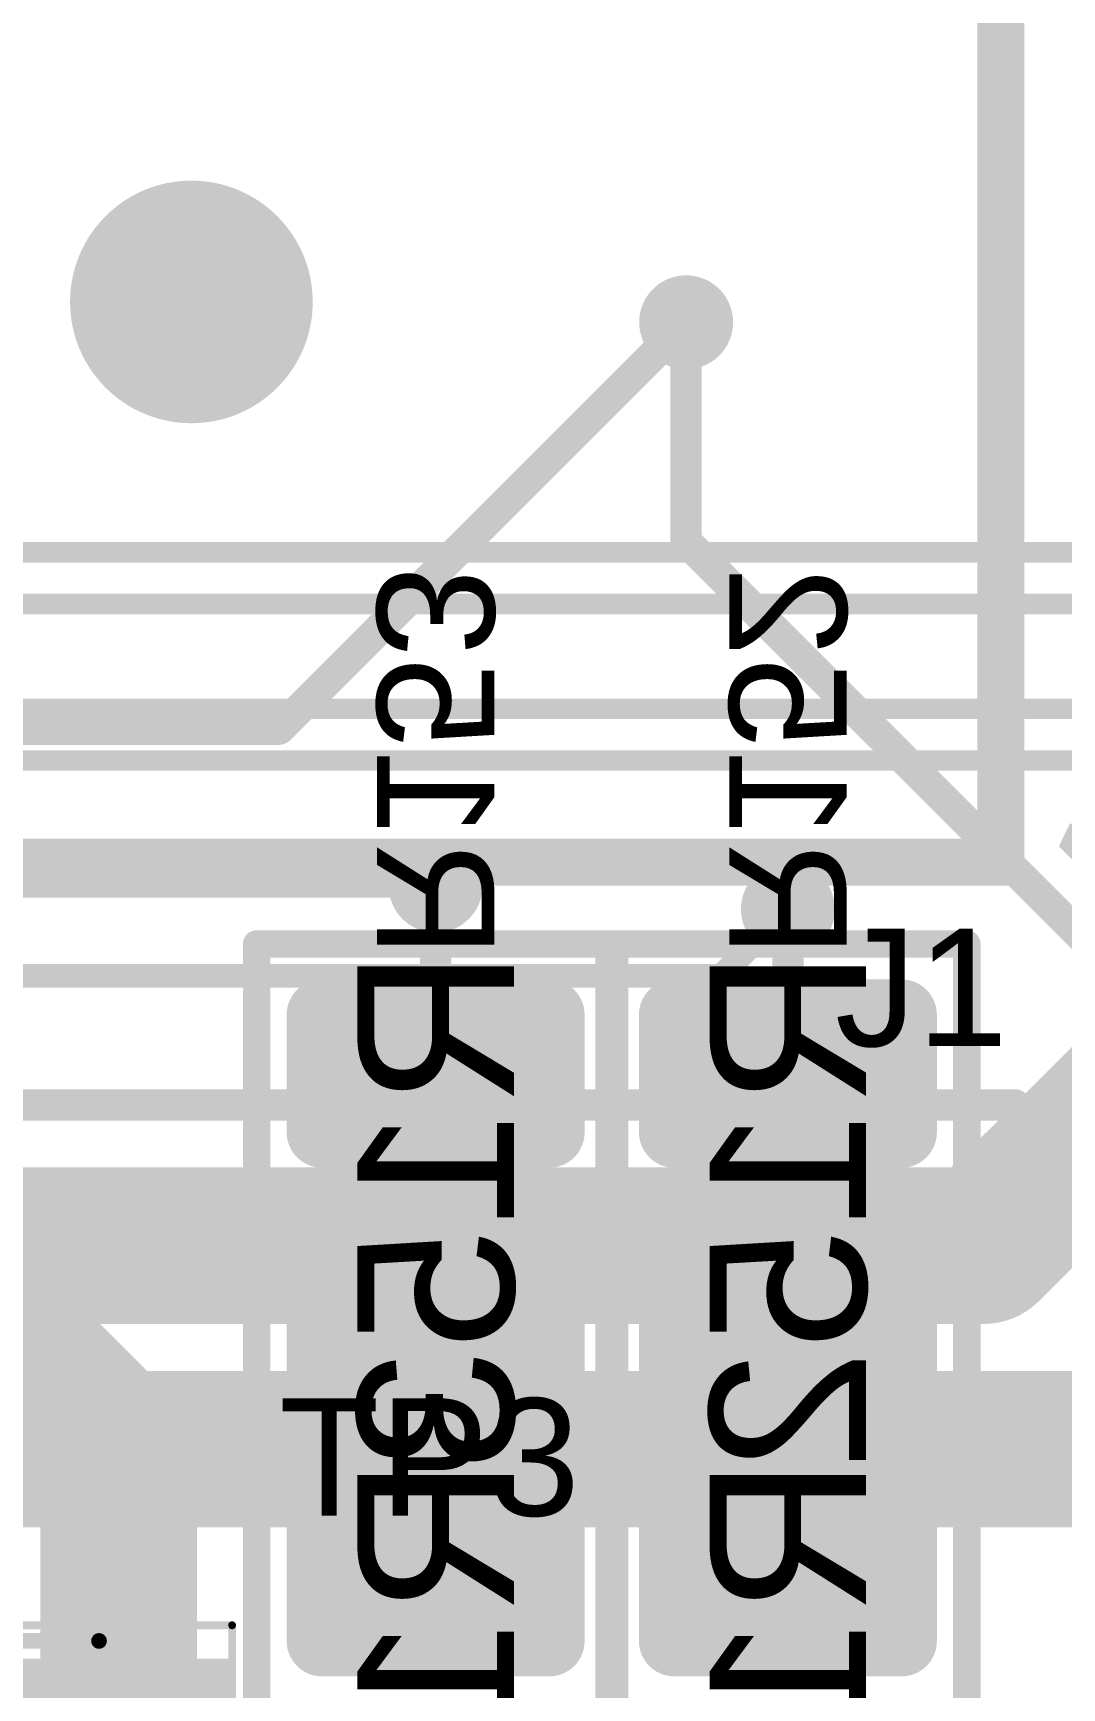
# Model space of a CAD drawing. Header units: inches. Extents: x -3 to 191, y -18 to 93.
# Drawn here: x 41.93 to 48.5, y 71.27 to 81.85 of the extents above; entities that cross this region are included whole.
import ezdxf

# ---------------------------------------------------------------- set-up
doc = ezdxf.new("R2010")
doc.units = ezdxf.units.IN
for name, color, linetype in [('Bottom Layer', 5, 'Continuous'), ('Bottom Overlay', 54, 'Continuous'), ('Bottom Paste', 16, 'Continuous'), ('Bottom Solder', 6, 'Continuous'), ('GND 1', 90, 'Continuous'), ('GND 2', 156, 'Continuous'), ('Mechanical 13', 56, 'Continuous'), ('Mechanical 15', 56, 'Continuous'), ('Multi-Layer', 9, 'Continuous'), ('Pad Holes', 156, 'Continuous'), ('PWR', 16, 'Continuous'), ('Signal L4', 76, 'Continuous'), ('Top 3D Body', 56, 'Continuous'), ('Top Assembly', 216, 'Continuous'), ('Top Courtyard', 56, 'Continuous'), ('Top Layer', 1, 'Continuous'), ('Top Overlay', 2, 'Continuous'), ('Top Paste', 8, 'Continuous'), ('Top Solder', 216, 'Continuous'), ('Via Holes', 16, 'Continuous')]:
    doc.layers.add(name, color=color, linetype=linetype)
doc.styles.add('Arial', font='', dxfattribs={"height": 0.2})
doc.styles.get('Arial').set_extended_font_data('Arial')

# ---------------------------------------------------------------- blocks, each defined once
blk = doc.blocks.new('RES_0805_B_16')
at = {"layer": 'Bottom Layer'}
h = blk.add_hatch(color=5, dxfattribs=at)
edge = h.paths.add_edge_path()
edge.add_arc((-1.32500243, 0.7250010899999999), 0.12499848, 90, 180)
edge.add_line((-1.45000091, 0.7250010899999999), (-1.45000091, -0.7250010899999999))
edge.add_arc((-1.32500243, -0.7250010899999999), 0.12499848, 180, 270)
edge.add_line((-1.32500243, -0.84999957), (-0.5749988500000001, -0.84999957))
edge.add_arc((-0.5749988500000001, -0.7250010899999999), 0.12499848, 270, 360)
edge.add_line((-0.45000037, -0.7250010899999999), (-0.45000037, 0.7250010899999999))
edge.add_arc((-0.5749988500000001, 0.7250010899999999), 0.12499848, 0, 90)
edge.add_line((-0.5749988500000001, 0.84999957), (-1.32500243, 0.84999957))
h = blk.add_hatch(color=5, dxfattribs=at)
edge = h.paths.add_edge_path()
edge.add_arc((0.5749988500000001, 0.7250010899999999), 0.12499848, 90, 180)
edge.add_line((0.45000037, 0.7250010899999999), (0.45000037, -0.7250010899999999))
edge.add_arc((0.5749988500000001, -0.7250010899999999), 0.12499848, 180, 270)
edge.add_line((0.5749988500000001, -0.84999957), (1.32500243, -0.84999957))
edge.add_arc((1.32500243, -0.7250010899999999), 0.12499848, 270, 360)
edge.add_line((1.45000091, -0.7250010899999999), (1.45000091, 0.7250010899999999))
edge.add_arc((1.32500243, 0.7250010899999999), 0.12499848, 0, 90)
edge.add_line((1.32500243, 0.84999957), (0.5749988500000001, 0.84999957))
at = {"layer": 'Bottom Paste'}
h = blk.add_hatch(color=16, dxfattribs=at)
edge = h.paths.add_edge_path()
edge.add_arc((-1.32500243, 0.7250010899999999), 0.12499848, 90, 180)
edge.add_line((-1.45000091, 0.7250010899999999), (-1.45000091, -0.7250010899999999))
edge.add_arc((-1.32500243, -0.7250010899999999), 0.12499848, 180, 270)
edge.add_line((-1.32500243, -0.84999957), (-0.5749988500000001, -0.84999957))
edge.add_arc((-0.5749988500000001, -0.7250010899999999), 0.12499848, 270, 360)
edge.add_line((-0.45000037, -0.7250010899999999), (-0.45000037, 0.7250010899999999))
edge.add_arc((-0.5749988500000001, 0.7250010899999999), 0.12499848, 0, 90)
edge.add_line((-0.5749988500000001, 0.84999957), (-1.32500243, 0.84999957))
h = blk.add_hatch(color=16, dxfattribs=at)
edge = h.paths.add_edge_path()
edge.add_arc((0.5749988500000001, 0.7250010899999999), 0.12499848, 90, 180)
edge.add_line((0.45000037, 0.7250010899999999), (0.45000037, -0.7250010899999999))
edge.add_arc((0.5749988500000001, -0.7250010899999999), 0.12499848, 180, 270)
edge.add_line((0.5749988500000001, -0.84999957), (1.32500243, -0.84999957))
edge.add_arc((1.32500243, -0.7250010899999999), 0.12499848, 270, 360)
edge.add_line((1.45000091, -0.7250010899999999), (1.45000091, 0.7250010899999999))
edge.add_arc((1.32500243, 0.7250010899999999), 0.12499848, 0, 90)
edge.add_line((1.32500243, 0.84999957), (0.5749988500000001, 0.84999957))
at = {"layer": 'Bottom Solder'}
h = blk.add_hatch(color=6, dxfattribs=at)
edge = h.paths.add_edge_path()
edge.add_arc((-1.32500243, 0.7250010899999999), 0.22659848, 90, 180)
edge.add_line((-1.55160091, 0.7250010899999999), (-1.55160091, -0.7250010899999999))
edge.add_arc((-1.32500243, -0.7250010899999999), 0.22659848, 180, 270)
edge.add_line((-1.32500243, -0.95159957), (-0.5749988500000001, -0.95159957))
edge.add_arc((-0.5749988500000001, -0.7250010899999999), 0.22659848, 270, 360)
edge.add_line((-0.34840037, -0.7250010899999999), (-0.34840037, 0.7250010899999999))
edge.add_arc((-0.5749988500000001, 0.7250010899999999), 0.22659848, 0, 90)
edge.add_line((-0.5749988500000001, 0.95159957), (-1.32500243, 0.95159957))
h = blk.add_hatch(color=6, dxfattribs=at)
edge = h.paths.add_edge_path()
edge.add_arc((0.5749988500000001, 0.7250010899999999), 0.22659848, 90, 180)
edge.add_line((0.34840037, 0.7250010899999999), (0.34840037, -0.7250010899999999))
edge.add_arc((0.5749988500000001, -0.7250010899999999), 0.22659848, 180, 270)
edge.add_line((0.5749988500000001, -0.95159957), (1.32500243, -0.95159957))
edge.add_arc((1.32500243, -0.7250010899999999), 0.22659848, 270, 360)
edge.add_line((1.55160091, -0.7250010899999999), (1.55160091, 0.7250010899999999))
edge.add_arc((1.32500243, 0.7250010899999999), 0.22659848, 0, 90)
edge.add_line((1.32500243, 0.95159957), (0.5749988500000001, 0.95159957))
at = {"layer": 'Mechanical 13'}
for points in [[(1.778, 1.143, 0.17500092, 0.17500092, 0), (-1.778, 1.143, 0.17500092, 0.17500092, 0)], [(-1.778, -1.143, 0.17500092, 0.17500092, 0), (-1.778, 1.143, 0.17500092, 0.17500092, 0)], [(1.778, -1.143, 0.17500092, 0.17500092, 0), (1.778, 1.143, 0.17500092, 0.17500092, 0)], [(1.778, -1.143, 0.17500092, 0.17500092, 0), (-1.778, -1.143, 0.17500092, 0.17500092, 0)]]:
    blk.add_lwpolyline(points, format="xyseb", dxfattribs=at)
for points in [[(-1.82174896, 1.143, 0.08750045999999999, 0.08750045999999999, 1), (-1.73425104, 1.143, 0.08750045999999999, 0.08750045999999999, 1)], [(-1.82174896, 1.143, 0.08750045999999999, 0.08750045999999999, 1), (-1.73425104, 1.143, 0.08750045999999999, 0.08750045999999999, 1)], [(1.73425104, 1.143, 0.08750045999999999, 0.08750045999999999, 1), (1.82174896, 1.143, 0.08750045999999999, 0.08750045999999999, 1)], [(1.73425104, 1.143, 0.08750045999999999, 0.08750045999999999, 1), (1.82174896, 1.143, 0.08750045999999999, 0.08750045999999999, 1)], [(-1.82174896, -1.143, 0.08750045999999999, 0.08750045999999999, 1), (-1.73425104, -1.143, 0.08750045999999999, 0.08750045999999999, 1)], [(-1.82174896, -1.143, 0.08750045999999999, 0.08750045999999999, 1), (-1.73425104, -1.143, 0.08750045999999999, 0.08750045999999999, 1)], [(1.73425104, -1.143, 0.08750045999999999, 0.08750045999999999, 1), (1.82174896, -1.143, 0.08750045999999999, 0.08750045999999999, 1)], [(1.73425104, -1.143, 0.08750045999999999, 0.08750045999999999, 1), (1.82174896, -1.143, 0.08750045999999999, 0.08750045999999999, 1)]]:
    blk.add_lwpolyline(points, format="xyseb", close=True, dxfattribs=at)
at = {"layer": 'Mechanical 13', "style": 'Arial', "text_generation_flag": 2}
blk.add_text('R165', height=1.00000054, rotation=-180, dxfattribs=at).set_placement((-1.74943516, 0.4998339))
blk = doc.blocks.new('RES_0805_B_18')
at = {"layer": 'Bottom Layer'}
h = blk.add_hatch(color=5, dxfattribs=at)
edge = h.paths.add_edge_path()
edge.add_arc((-1.32500243, 0.7250010899999999), 0.12499848, 90, 180)
edge.add_line((-1.45000091, 0.7250010899999999), (-1.45000091, -0.7250010899999999))
edge.add_arc((-1.32500243, -0.7250010899999999), 0.12499848, 180, 270)
edge.add_line((-1.32500243, -0.84999957), (-0.5749988500000001, -0.84999957))
edge.add_arc((-0.5749988500000001, -0.7250010899999999), 0.12499848, 270, 360)
edge.add_line((-0.45000037, -0.7250010899999999), (-0.45000037, 0.7250010899999999))
edge.add_arc((-0.5749988500000001, 0.7250010899999999), 0.12499848, 0, 90)
edge.add_line((-0.5749988500000001, 0.84999957), (-1.32500243, 0.84999957))
h = blk.add_hatch(color=5, dxfattribs=at)
edge = h.paths.add_edge_path()
edge.add_arc((0.5749988500000001, 0.7250010899999999), 0.12499848, 90, 180)
edge.add_line((0.45000037, 0.7250010899999999), (0.45000037, -0.7250010899999999))
edge.add_arc((0.5749988500000001, -0.7250010899999999), 0.12499848, 180, 270)
edge.add_line((0.5749988500000001, -0.84999957), (1.32500243, -0.84999957))
edge.add_arc((1.32500243, -0.7250010899999999), 0.12499848, 270, 360)
edge.add_line((1.45000091, -0.7250010899999999), (1.45000091, 0.7250010899999999))
edge.add_arc((1.32500243, 0.7250010899999999), 0.12499848, 0, 90)
edge.add_line((1.32500243, 0.84999957), (0.5749988500000001, 0.84999957))
at = {"layer": 'Bottom Paste'}
h = blk.add_hatch(color=16, dxfattribs=at)
edge = h.paths.add_edge_path()
edge.add_arc((-1.32500243, 0.7250010899999999), 0.12499848, 90, 180)
edge.add_line((-1.45000091, 0.7250010899999999), (-1.45000091, -0.7250010899999999))
edge.add_arc((-1.32500243, -0.7250010899999999), 0.12499848, 180, 270)
edge.add_line((-1.32500243, -0.84999957), (-0.5749988500000001, -0.84999957))
edge.add_arc((-0.5749988500000001, -0.7250010899999999), 0.12499848, 270, 360)
edge.add_line((-0.45000037, -0.7250010899999999), (-0.45000037, 0.7250010899999999))
edge.add_arc((-0.5749988500000001, 0.7250010899999999), 0.12499848, 0, 90)
edge.add_line((-0.5749988500000001, 0.84999957), (-1.32500243, 0.84999957))
h = blk.add_hatch(color=16, dxfattribs=at)
edge = h.paths.add_edge_path()
edge.add_arc((0.5749988500000001, 0.7250010899999999), 0.12499848, 90, 180)
edge.add_line((0.45000037, 0.7250010899999999), (0.45000037, -0.7250010899999999))
edge.add_arc((0.5749988500000001, -0.7250010899999999), 0.12499848, 180, 270)
edge.add_line((0.5749988500000001, -0.84999957), (1.32500243, -0.84999957))
edge.add_arc((1.32500243, -0.7250010899999999), 0.12499848, 270, 360)
edge.add_line((1.45000091, -0.7250010899999999), (1.45000091, 0.7250010899999999))
edge.add_arc((1.32500243, 0.7250010899999999), 0.12499848, 0, 90)
edge.add_line((1.32500243, 0.84999957), (0.5749988500000001, 0.84999957))
at = {"layer": 'Bottom Solder'}
h = blk.add_hatch(color=6, dxfattribs=at)
edge = h.paths.add_edge_path()
edge.add_arc((-1.32500243, 0.7250010899999999), 0.22659848, 90, 180)
edge.add_line((-1.55160091, 0.7250010899999999), (-1.55160091, -0.7250010899999999))
edge.add_arc((-1.32500243, -0.7250010899999999), 0.22659848, 180, 270)
edge.add_line((-1.32500243, -0.95159957), (-0.5749988500000001, -0.95159957))
edge.add_arc((-0.5749988500000001, -0.7250010899999999), 0.22659848, 270, 360)
edge.add_line((-0.34840037, -0.7250010899999999), (-0.34840037, 0.7250010899999999))
edge.add_arc((-0.5749988500000001, 0.7250010899999999), 0.22659848, 0, 90)
edge.add_line((-0.5749988500000001, 0.95159957), (-1.32500243, 0.95159957))
h = blk.add_hatch(color=6, dxfattribs=at)
edge = h.paths.add_edge_path()
edge.add_arc((0.5749988500000001, 0.7250010899999999), 0.22659848, 90, 180)
edge.add_line((0.34840037, 0.7250010899999999), (0.34840037, -0.7250010899999999))
edge.add_arc((0.5749988500000001, -0.7250010899999999), 0.22659848, 180, 270)
edge.add_line((0.5749988500000001, -0.95159957), (1.32500243, -0.95159957))
edge.add_arc((1.32500243, -0.7250010899999999), 0.22659848, 270, 360)
edge.add_line((1.55160091, -0.7250010899999999), (1.55160091, 0.7250010899999999))
edge.add_arc((1.32500243, 0.7250010899999999), 0.22659848, 0, 90)
edge.add_line((1.32500243, 0.95159957), (0.5749988500000001, 0.95159957))
at = {"layer": 'Mechanical 13'}
for points in [[(1.778, 1.143, 0.17500092, 0.17500092, 0), (-1.778, 1.143, 0.17500092, 0.17500092, 0)], [(-1.778, -1.143, 0.17500092, 0.17500092, 0), (-1.778, 1.143, 0.17500092, 0.17500092, 0)], [(1.778, -1.143, 0.17500092, 0.17500092, 0), (1.778, 1.143, 0.17500092, 0.17500092, 0)], [(1.778, -1.143, 0.17500092, 0.17500092, 0), (-1.778, -1.143, 0.17500092, 0.17500092, 0)]]:
    blk.add_lwpolyline(points, format="xyseb", dxfattribs=at)
for points in [[(-1.82174896, 1.143, 0.08750045999999999, 0.08750045999999999, 1), (-1.73425104, 1.143, 0.08750045999999999, 0.08750045999999999, 1)], [(-1.82174896, 1.143, 0.08750045999999999, 0.08750045999999999, 1), (-1.73425104, 1.143, 0.08750045999999999, 0.08750045999999999, 1)], [(1.73425104, 1.143, 0.08750045999999999, 0.08750045999999999, 1), (1.82174896, 1.143, 0.08750045999999999, 0.08750045999999999, 1)], [(1.73425104, 1.143, 0.08750045999999999, 0.08750045999999999, 1), (1.82174896, 1.143, 0.08750045999999999, 0.08750045999999999, 1)], [(-1.82174896, -1.143, 0.08750045999999999, 0.08750045999999999, 1), (-1.73425104, -1.143, 0.08750045999999999, 0.08750045999999999, 1)], [(-1.82174896, -1.143, 0.08750045999999999, 0.08750045999999999, 1), (-1.73425104, -1.143, 0.08750045999999999, 0.08750045999999999, 1)], [(1.73425104, -1.143, 0.08750045999999999, 0.08750045999999999, 1), (1.82174896, -1.143, 0.08750045999999999, 0.08750045999999999, 1)], [(1.73425104, -1.143, 0.08750045999999999, 0.08750045999999999, 1), (1.82174896, -1.143, 0.08750045999999999, 0.08750045999999999, 1)]]:
    blk.add_lwpolyline(points, format="xyseb", close=True, dxfattribs=at)
at = {"layer": 'Mechanical 13', "style": 'Arial', "text_generation_flag": 2}
blk.add_text('R163', height=1.00000054, rotation=-180, dxfattribs=at).set_placement((-1.7494377, 0.49983644))
blk = doc.blocks.new('RES_0805_B_28')
at = {"layer": 'Bottom Layer'}
h = blk.add_hatch(color=5, dxfattribs=at)
edge = h.paths.add_edge_path()
edge.add_arc((-1.32500243, 0.7250010899999999), 0.12499848, 90, 180)
edge.add_line((-1.45000091, 0.7250010899999999), (-1.45000091, -0.7250010899999999))
edge.add_arc((-1.32500243, -0.7250010899999999), 0.12499848, 180, 270)
edge.add_line((-1.32500243, -0.84999957), (-0.5749988500000001, -0.84999957))
edge.add_arc((-0.5749988500000001, -0.7250010899999999), 0.12499848, 270, 360)
edge.add_line((-0.45000037, -0.7250010899999999), (-0.45000037, 0.7250010899999999))
edge.add_arc((-0.5749988500000001, 0.7250010899999999), 0.12499848, 0, 90)
edge.add_line((-0.5749988500000001, 0.84999957), (-1.32500243, 0.84999957))
h = blk.add_hatch(color=5, dxfattribs=at)
edge = h.paths.add_edge_path()
edge.add_arc((0.5749988500000001, 0.7250010899999999), 0.12499848, 90, 180)
edge.add_line((0.45000037, 0.7250010899999999), (0.45000037, -0.7250010899999999))
edge.add_arc((0.5749988500000001, -0.7250010899999999), 0.12499848, 180, 270)
edge.add_line((0.5749988500000001, -0.84999957), (1.32500243, -0.84999957))
edge.add_arc((1.32500243, -0.7250010899999999), 0.12499848, 270, 360)
edge.add_line((1.45000091, -0.7250010899999999), (1.45000091, 0.7250010899999999))
edge.add_arc((1.32500243, 0.7250010899999999), 0.12499848, 0, 90)
edge.add_line((1.32500243, 0.84999957), (0.5749988500000001, 0.84999957))
at = {"layer": 'Bottom Paste'}
h = blk.add_hatch(color=16, dxfattribs=at)
edge = h.paths.add_edge_path()
edge.add_arc((-1.32500243, 0.7250010899999999), 0.12499848, 90, 180)
edge.add_line((-1.45000091, 0.7250010899999999), (-1.45000091, -0.7250010899999999))
edge.add_arc((-1.32500243, -0.7250010899999999), 0.12499848, 180, 270)
edge.add_line((-1.32500243, -0.84999957), (-0.5749988500000001, -0.84999957))
edge.add_arc((-0.5749988500000001, -0.7250010899999999), 0.12499848, 270, 360)
edge.add_line((-0.45000037, -0.7250010899999999), (-0.45000037, 0.7250010899999999))
edge.add_arc((-0.5749988500000001, 0.7250010899999999), 0.12499848, 0, 90)
edge.add_line((-0.5749988500000001, 0.84999957), (-1.32500243, 0.84999957))
h = blk.add_hatch(color=16, dxfattribs=at)
edge = h.paths.add_edge_path()
edge.add_arc((0.5749988500000001, 0.7250010899999999), 0.12499848, 90, 180)
edge.add_line((0.45000037, 0.7250010899999999), (0.45000037, -0.7250010899999999))
edge.add_arc((0.5749988500000001, -0.7250010899999999), 0.12499848, 180, 270)
edge.add_line((0.5749988500000001, -0.84999957), (1.32500243, -0.84999957))
edge.add_arc((1.32500243, -0.7250010899999999), 0.12499848, 270, 360)
edge.add_line((1.45000091, -0.7250010899999999), (1.45000091, 0.7250010899999999))
edge.add_arc((1.32500243, 0.7250010899999999), 0.12499848, 0, 90)
edge.add_line((1.32500243, 0.84999957), (0.5749988500000001, 0.84999957))
at = {"layer": 'Bottom Solder'}
h = blk.add_hatch(color=6, dxfattribs=at)
edge = h.paths.add_edge_path()
edge.add_arc((-1.32500243, 0.7250010899999999), 0.22659848, 90, 180)
edge.add_line((-1.55160091, 0.7250010899999999), (-1.55160091, -0.7250010899999999))
edge.add_arc((-1.32500243, -0.7250010899999999), 0.22659848, 180, 270)
edge.add_line((-1.32500243, -0.95159957), (-0.5749988500000001, -0.95159957))
edge.add_arc((-0.5749988500000001, -0.7250010899999999), 0.22659848, 270, 360)
edge.add_line((-0.34840037, -0.7250010899999999), (-0.34840037, 0.7250010899999999))
edge.add_arc((-0.5749988500000001, 0.7250010899999999), 0.22659848, 0, 90)
edge.add_line((-0.5749988500000001, 0.95159957), (-1.32500243, 0.95159957))
h = blk.add_hatch(color=6, dxfattribs=at)
edge = h.paths.add_edge_path()
edge.add_arc((0.5749988500000001, 0.7250010899999999), 0.22659848, 90, 180)
edge.add_line((0.34840037, 0.7250010899999999), (0.34840037, -0.7250010899999999))
edge.add_arc((0.5749988500000001, -0.7250010899999999), 0.22659848, 180, 270)
edge.add_line((0.5749988500000001, -0.95159957), (1.32500243, -0.95159957))
edge.add_arc((1.32500243, -0.7250010899999999), 0.22659848, 270, 360)
edge.add_line((1.55160091, -0.7250010899999999), (1.55160091, 0.7250010899999999))
edge.add_arc((1.32500243, 0.7250010899999999), 0.22659848, 0, 90)
edge.add_line((1.32500243, 0.95159957), (0.5749988500000001, 0.95159957))
at = {"layer": 'Mechanical 13'}
for points in [[(1.778, 1.143, 0.17500092, 0.17500092, 0), (-1.778, 1.143, 0.17500092, 0.17500092, 0)], [(-1.778, -1.143, 0.17500092, 0.17500092, 0), (-1.778, 1.143, 0.17500092, 0.17500092, 0)], [(1.778, -1.143, 0.17500092, 0.17500092, 0), (1.778, 1.143, 0.17500092, 0.17500092, 0)], [(1.778, -1.143, 0.17500092, 0.17500092, 0), (-1.778, -1.143, 0.17500092, 0.17500092, 0)]]:
    blk.add_lwpolyline(points, format="xyseb", dxfattribs=at)
for points in [[(-1.82174896, 1.143, 0.08750045999999999, 0.08750045999999999, 1), (-1.73425104, 1.143, 0.08750045999999999, 0.08750045999999999, 1)], [(-1.82174896, 1.143, 0.08750045999999999, 0.08750045999999999, 1), (-1.73425104, 1.143, 0.08750045999999999, 0.08750045999999999, 1)], [(1.73425104, 1.143, 0.08750045999999999, 0.08750045999999999, 1), (1.82174896, 1.143, 0.08750045999999999, 0.08750045999999999, 1)], [(1.73425104, 1.143, 0.08750045999999999, 0.08750045999999999, 1), (1.82174896, 1.143, 0.08750045999999999, 0.08750045999999999, 1)], [(-1.82174896, -1.143, 0.08750045999999999, 0.08750045999999999, 1), (-1.73425104, -1.143, 0.08750045999999999, 0.08750045999999999, 1)], [(-1.82174896, -1.143, 0.08750045999999999, 0.08750045999999999, 1), (-1.73425104, -1.143, 0.08750045999999999, 0.08750045999999999, 1)], [(1.73425104, -1.143, 0.08750045999999999, 0.08750045999999999, 1), (1.82174896, -1.143, 0.08750045999999999, 0.08750045999999999, 1)], [(1.73425104, -1.143, 0.08750045999999999, 0.08750045999999999, 1), (1.82174896, -1.143, 0.08750045999999999, 0.08750045999999999, 1)]]:
    blk.add_lwpolyline(points, format="xyseb", close=True, dxfattribs=at)
at = {"layer": 'Mechanical 13', "style": 'Arial', "text_generation_flag": 2}
blk.add_text('R153', height=1.00000054, rotation=-180, dxfattribs=at).set_placement((-1.74943262, 0.49983644))
blk = doc.blocks.new('RES_0805_B_29')
at = {"layer": 'Bottom Layer'}
h = blk.add_hatch(color=5, dxfattribs=at)
edge = h.paths.add_edge_path()
edge.add_arc((-1.32500243, 0.7250010899999999), 0.12499848, 90, 180)
edge.add_line((-1.45000091, 0.7250010899999999), (-1.45000091, -0.7250010899999999))
edge.add_arc((-1.32500243, -0.7250010899999999), 0.12499848, 180, 270)
edge.add_line((-1.32500243, -0.84999957), (-0.5749988500000001, -0.84999957))
edge.add_arc((-0.5749988500000001, -0.7250010899999999), 0.12499848, 270, 360)
edge.add_line((-0.45000037, -0.7250010899999999), (-0.45000037, 0.7250010899999999))
edge.add_arc((-0.5749988500000001, 0.7250010899999999), 0.12499848, 0, 90)
edge.add_line((-0.5749988500000001, 0.84999957), (-1.32500243, 0.84999957))
h = blk.add_hatch(color=5, dxfattribs=at)
edge = h.paths.add_edge_path()
edge.add_arc((0.5749988500000001, 0.7250010899999999), 0.12499848, 90, 180)
edge.add_line((0.45000037, 0.7250010899999999), (0.45000037, -0.7250010899999999))
edge.add_arc((0.5749988500000001, -0.7250010899999999), 0.12499848, 180, 270)
edge.add_line((0.5749988500000001, -0.84999957), (1.32500243, -0.84999957))
edge.add_arc((1.32500243, -0.7250010899999999), 0.12499848, 270, 360)
edge.add_line((1.45000091, -0.7250010899999999), (1.45000091, 0.7250010899999999))
edge.add_arc((1.32500243, 0.7250010899999999), 0.12499848, 0, 90)
edge.add_line((1.32500243, 0.84999957), (0.5749988500000001, 0.84999957))
at = {"layer": 'Bottom Paste'}
h = blk.add_hatch(color=16, dxfattribs=at)
edge = h.paths.add_edge_path()
edge.add_arc((-1.32500243, 0.7250010899999999), 0.12499848, 90, 180)
edge.add_line((-1.45000091, 0.7250010899999999), (-1.45000091, -0.7250010899999999))
edge.add_arc((-1.32500243, -0.7250010899999999), 0.12499848, 180, 270)
edge.add_line((-1.32500243, -0.84999957), (-0.5749988500000001, -0.84999957))
edge.add_arc((-0.5749988500000001, -0.7250010899999999), 0.12499848, 270, 360)
edge.add_line((-0.45000037, -0.7250010899999999), (-0.45000037, 0.7250010899999999))
edge.add_arc((-0.5749988500000001, 0.7250010899999999), 0.12499848, 0, 90)
edge.add_line((-0.5749988500000001, 0.84999957), (-1.32500243, 0.84999957))
h = blk.add_hatch(color=16, dxfattribs=at)
edge = h.paths.add_edge_path()
edge.add_arc((0.5749988500000001, 0.7250010899999999), 0.12499848, 90, 180)
edge.add_line((0.45000037, 0.7250010899999999), (0.45000037, -0.7250010899999999))
edge.add_arc((0.5749988500000001, -0.7250010899999999), 0.12499848, 180, 270)
edge.add_line((0.5749988500000001, -0.84999957), (1.32500243, -0.84999957))
edge.add_arc((1.32500243, -0.7250010899999999), 0.12499848, 270, 360)
edge.add_line((1.45000091, -0.7250010899999999), (1.45000091, 0.7250010899999999))
edge.add_arc((1.32500243, 0.7250010899999999), 0.12499848, 0, 90)
edge.add_line((1.32500243, 0.84999957), (0.5749988500000001, 0.84999957))
at = {"layer": 'Bottom Solder'}
h = blk.add_hatch(color=6, dxfattribs=at)
edge = h.paths.add_edge_path()
edge.add_arc((-1.32500243, 0.7250010899999999), 0.22659848, 90, 180)
edge.add_line((-1.55160091, 0.7250010899999999), (-1.55160091, -0.7250010899999999))
edge.add_arc((-1.32500243, -0.7250010899999999), 0.22659848, 180, 270)
edge.add_line((-1.32500243, -0.95159957), (-0.5749988500000001, -0.95159957))
edge.add_arc((-0.5749988500000001, -0.7250010899999999), 0.22659848, 270, 360)
edge.add_line((-0.34840037, -0.7250010899999999), (-0.34840037, 0.7250010899999999))
edge.add_arc((-0.5749988500000001, 0.7250010899999999), 0.22659848, 0, 90)
edge.add_line((-0.5749988500000001, 0.95159957), (-1.32500243, 0.95159957))
h = blk.add_hatch(color=6, dxfattribs=at)
edge = h.paths.add_edge_path()
edge.add_arc((0.5749988500000001, 0.7250010899999999), 0.22659848, 90, 180)
edge.add_line((0.34840037, 0.7250010899999999), (0.34840037, -0.7250010899999999))
edge.add_arc((0.5749988500000001, -0.7250010899999999), 0.22659848, 180, 270)
edge.add_line((0.5749988500000001, -0.95159957), (1.32500243, -0.95159957))
edge.add_arc((1.32500243, -0.7250010899999999), 0.22659848, 270, 360)
edge.add_line((1.55160091, -0.7250010899999999), (1.55160091, 0.7250010899999999))
edge.add_arc((1.32500243, 0.7250010899999999), 0.22659848, 0, 90)
edge.add_line((1.32500243, 0.95159957), (0.5749988500000001, 0.95159957))
at = {"layer": 'Mechanical 13'}
for points in [[(1.778, 1.143, 0.17500092, 0.17500092, 0), (-1.778, 1.143, 0.17500092, 0.17500092, 0)], [(-1.778, -1.143, 0.17500092, 0.17500092, 0), (-1.778, 1.143, 0.17500092, 0.17500092, 0)], [(1.778, -1.143, 0.17500092, 0.17500092, 0), (1.778, 1.143, 0.17500092, 0.17500092, 0)], [(1.778, -1.143, 0.17500092, 0.17500092, 0), (-1.778, -1.143, 0.17500092, 0.17500092, 0)]]:
    blk.add_lwpolyline(points, format="xyseb", dxfattribs=at)
for points in [[(-1.82174896, 1.143, 0.08750045999999999, 0.08750045999999999, 1), (-1.73425104, 1.143, 0.08750045999999999, 0.08750045999999999, 1)], [(-1.82174896, 1.143, 0.08750045999999999, 0.08750045999999999, 1), (-1.73425104, 1.143, 0.08750045999999999, 0.08750045999999999, 1)], [(1.73425104, 1.143, 0.08750045999999999, 0.08750045999999999, 1), (1.82174896, 1.143, 0.08750045999999999, 0.08750045999999999, 1)], [(1.73425104, 1.143, 0.08750045999999999, 0.08750045999999999, 1), (1.82174896, 1.143, 0.08750045999999999, 0.08750045999999999, 1)], [(-1.82174896, -1.143, 0.08750045999999999, 0.08750045999999999, 1), (-1.73425104, -1.143, 0.08750045999999999, 0.08750045999999999, 1)], [(-1.82174896, -1.143, 0.08750045999999999, 0.08750045999999999, 1), (-1.73425104, -1.143, 0.08750045999999999, 0.08750045999999999, 1)], [(1.73425104, -1.143, 0.08750045999999999, 0.08750045999999999, 1), (1.82174896, -1.143, 0.08750045999999999, 0.08750045999999999, 1)], [(1.73425104, -1.143, 0.08750045999999999, 0.08750045999999999, 1), (1.82174896, -1.143, 0.08750045999999999, 0.08750045999999999, 1)]]:
    blk.add_lwpolyline(points, format="xyseb", close=True, dxfattribs=at)
at = {"layer": 'Mechanical 13', "style": 'Arial', "text_generation_flag": 2}
blk.add_text('R152', height=1.00000054, rotation=-180, dxfattribs=at).set_placement((-1.74943516, 0.49983898))
blk = doc.blocks.new('PAD_RND_1MM_159')
at = {"layer": 'Top Layer'}
h = blk.add_hatch(color=1, dxfattribs=at)
edge = h.paths.add_edge_path()
edge.add_arc((0, 0), 0.499999, 0, 360)
at = {"layer": 'Top Solder'}
h = blk.add_hatch(color=216, dxfattribs=at)
edge = h.paths.add_edge_path()
edge.add_arc((0, 0), 0.499999, 0, 360)
blk = doc.blocks.new('FP_SBH11_PBPC_D08_ST_BK_MFG_324')
at = {"layer": 'Bottom Layer'}
h = blk.add_hatch(color=5, dxfattribs=at)
edge = h.paths.add_edge_path()
edge.add_arc((-8.889999999999999, 1.1200003), 0.77499972, 0, 360)
at = {"layer": 'Bottom Solder'}
h = blk.add_hatch(color=6, dxfattribs=at)
edge = h.paths.add_edge_path()
edge.add_arc((-8.889999999999999, 1.1200003), 0.77499972, 0, 360)
at = {"layer": 'GND 1'}
h = blk.add_hatch(color=90, dxfattribs=at)
edge = h.paths.add_edge_path()
edge.add_arc((-8.889999999999999, 1.1200003), 0.77499972, 0, 360)
at = {"layer": 'GND 2'}
h = blk.add_hatch(color=156, dxfattribs=at)
edge = h.paths.add_edge_path()
edge.add_arc((-8.889999999999999, 1.1200003), 0.77499972, 0, 360)
at = {"layer": 'Multi-Layer'}
h = blk.add_hatch(color=9, dxfattribs=at)
edge = h.paths.add_edge_path()
edge.add_arc((-8.889999999999999, 1.1200003), 0.77499972, 0, 360)
at = {"layer": 'Pad Holes'}
h = blk.add_hatch(color=7, dxfattribs=at)
edge = h.paths.add_edge_path()
edge.add_arc((-8.889999999999999, 1.1200003), 0.499999, 0, 360)
at = {"layer": 'PWR'}
h = blk.add_hatch(color=16, dxfattribs=at)
edge = h.paths.add_edge_path()
edge.add_arc((-8.889999999999999, 1.1200003), 0.77499972, 0, 360)
at = {"layer": 'Signal L4'}
h = blk.add_hatch(color=76, dxfattribs=at)
edge = h.paths.add_edge_path()
edge.add_arc((-8.889999999999999, 1.1200003), 0.77499972, 0, 360)
at = {"layer": 'Top Layer'}
h = blk.add_hatch(color=1, dxfattribs=at)
edge = h.paths.add_edge_path()
edge.add_arc((-8.889999999999999, 1.1200003), 0.77499972, 0, 360)
at = {"layer": 'Top Solder'}
h = blk.add_hatch(color=216, dxfattribs=at)
edge = h.paths.add_edge_path()
edge.add_arc((-8.889999999999999, 1.1200003), 0.77499972, 0, 360)
at = {"layer": 'Top 3D Body'}
for points in [[(-14.00999992, 4.64999832, 0.1999996, 0.1999996, 0), (-14.00999992, -4.65000086, 0.1999996, 0.1999996, 0)], [(14.00999992, 4.64999832, 0.1999996, 0.1999996, 0), (-14.00999992, 4.64999832, 0.1999996, 0.1999996, 0)]]:
    blk.add_lwpolyline(points, format="xyseb", dxfattribs=at)
blk.add_lwpolyline([(-14.05999982, 4.64999832, 0.0999998, 0.0999998, 1), (-13.96000002, 4.64999832, 0.0999998, 0.0999998, 1)], format="xyseb", close=True, dxfattribs=at)
blk.add_lwpolyline([(-14.05999982, 4.64999832, 0.0999998, 0.0999998, 1), (-13.96000002, 4.64999832, 0.0999998, 0.0999998, 1)], format="xyseb", close=True, dxfattribs=at)
at = {"layer": 'Top Assembly'}
for points in [[(-14.10999972, 4.74999812, 0.1999996, 0.1999996, 0), (-14.10999972, -4.75000066, 0.1999996, 0.1999996, 0)], [(14.10999972, 4.74999812, 0.1999996, 0.1999996, 0), (-14.10999972, 4.74999812, 0.1999996, 0.1999996, 0)]]:
    blk.add_lwpolyline(points, format="xyseb", dxfattribs=at)
blk.add_lwpolyline([(-14.15999962, 4.74999812, 0.0999998, 0.0999998, 1), (-14.05999982, 4.74999812, 0.0999998, 0.0999998, 1)], format="xyseb", close=True, dxfattribs=at)
blk.add_lwpolyline([(-14.15999962, 4.74999812, 0.0999998, 0.0999998, 1), (-14.05999982, 4.74999812, 0.0999998, 0.0999998, 1)], format="xyseb", close=True, dxfattribs=at)
at = {"layer": 'Top Courtyard'}
for points in [[(-14.10999972, 4.74999812, 0.1999996, 0.1999996, 0), (-14.10999972, -4.75000066, 0.1999996, 0.1999996, 0)], [(14.10999972, 4.74999812, 0.1999996, 0.1999996, 0), (-14.10999972, 4.74999812, 0.1999996, 0.1999996, 0)]]:
    blk.add_lwpolyline(points, format="xyseb", dxfattribs=at)
blk.add_lwpolyline([(-14.15999962, 4.74999812, 0.0999998, 0.0999998, 1), (-14.05999982, 4.74999812, 0.0999998, 0.0999998, 1)], format="xyseb", close=True, dxfattribs=at)
blk.add_lwpolyline([(-14.15999962, 4.74999812, 0.0999998, 0.0999998, 1), (-14.05999982, 4.74999812, 0.0999998, 0.0999998, 1)], format="xyseb", close=True, dxfattribs=at)
at = {"layer": 'Top Overlay'}
for points in [[(-14.00999992, 4.64999832, 0.1999996, 0.1999996, 0), (-14.00999992, -4.65000086, 0.1999996, 0.1999996, 0)], [(14.00999992, 4.64999832, 0.1999996, 0.1999996, 0), (-14.00999992, 4.64999832, 0.1999996, 0.1999996, 0)]]:
    blk.add_lwpolyline(points, format="xyseb", dxfattribs=at)
blk.add_lwpolyline([(-14.05999982, 4.64999832, 0.0999998, 0.0999998, 1), (-13.96000002, 4.64999832, 0.0999998, 0.0999998, 1)], format="xyseb", close=True, dxfattribs=at)
blk.add_lwpolyline([(-14.05999982, 4.64999832, 0.0999998, 0.0999998, 1), (-13.96000002, 4.64999832, 0.0999998, 0.0999998, 1)], format="xyseb", close=True, dxfattribs=at)
blk = doc.blocks.new('ONSC_SOD_123FL_2_498_V_345')
at = {"layer": 'Top Layer'}
for points in [[(-2.10000088, 0.6100000499999999), (-0.8500008399999999, 0.6100000499999999), (-0.8500008399999999, -0.6100000499999999), (-2.10000088, -0.6100000499999999)], [(0.8500008399999999, 0.6100000499999999), (2.10000088, 0.6100000499999999), (2.10000088, -0.6100000499999999), (0.8500008399999999, -0.6100000499999999)]]:
    blk.add_hatch(color=1, dxfattribs=at).paths.add_polyline_path(points)
at = {"layer": 'Top Paste'}
for points in [[(-2.10000088, 0.6100000499999999), (-0.8500008399999999, 0.6100000499999999), (-0.8500008399999999, -0.6100000499999999), (-2.10000088, -0.6100000499999999)], [(0.8500008399999999, 0.6100000499999999), (2.10000088, 0.6100000499999999), (2.10000088, -0.6100000499999999), (0.8500008399999999, -0.6100000499999999)]]:
    blk.add_hatch(color=8, dxfattribs=at).paths.add_polyline_path(points)
at = {"layer": 'Top Solder'}
for points in [[(-2.20160088, 0.7116000499999999), (-0.74840084, 0.7116000499999999), (-0.74840084, -0.7116000499999999), (-2.20160088, -0.7116000499999999)], [(0.74840084, 0.7116000499999999), (2.20160088, 0.7116000499999999), (2.20160088, -0.7116000499999999), (0.74840084, -0.7116000499999999)]]:
    blk.add_hatch(color=216, dxfattribs=at).paths.add_polyline_path(points)
at = {"layer": 'Mechanical 13'}
for points in [[(1.34999984, 0.8249996199999998, 0.0999998, 0.0999998, 0), (-1.34999984, 0.8249996199999998, 0.0999998, 0.0999998, 0)], [(-1.34999984, 0.8249996199999998, 0.0999998, 0.0999998, 0), (-1.34999984, -0.8249996199999998, 0.0999998, 0.0999998, 0)], [(1.34999984, 0.8249996199999998, 0.0999998, 0.0999998, 0), (1.34999984, -0.8249996199999998, 0.0999998, 0.0999998, 0)], [(1.34999984, -0.8249996199999998, 0.0999998, 0.0999998, 0), (-1.34999984, -0.8249996199999998, 0.0999998, 0.0999998, 0)]]:
    blk.add_lwpolyline(points, format="xyseb", dxfattribs=at)
for points in [[(-1.37499852, 0.8249996199999998, 0.0499999, 0.0499999, 1), (-1.32500116, 0.8249996199999998, 0.0499999, 0.0499999, 1)], [(-1.37499852, 0.8249996199999998, 0.0499999, 0.0499999, 1), (-1.32500116, 0.8249996199999998, 0.0499999, 0.0499999, 1)], [(1.32500116, 0.8249996199999998, 0.0499999, 0.0499999, 1), (1.37499852, 0.8249996199999998, 0.0499999, 0.0499999, 1)], [(1.32500116, 0.8249996199999998, 0.0499999, 0.0499999, 1), (1.37499852, 0.8249996199999998, 0.0499999, 0.0499999, 1)], [(-1.37499852, -0.8249996199999998, 0.0499999, 0.0499999, 1), (-1.32500116, -0.8249996199999998, 0.0499999, 0.0499999, 1)], [(-1.37499852, -0.8249996199999998, 0.0499999, 0.0499999, 1), (-1.32500116, -0.8249996199999998, 0.0499999, 0.0499999, 1)], [(1.32500116, -0.8249996199999998, 0.0499999, 0.0499999, 1), (1.37499852, -0.8249996199999998, 0.0499999, 0.0499999, 1)], [(1.32500116, -0.8249996199999998, 0.0499999, 0.0499999, 1), (1.37499852, -0.8249996199999998, 0.0499999, 0.0499999, 1)]]:
    blk.add_lwpolyline(points, format="xyseb", close=True, dxfattribs=at)
at = {"layer": 'Mechanical 15'}
for points in [[(2.20000068, 0.9249994199999999, 0.0499999, 0.0499999, 0), (-2.20000068, 0.9249994199999999, 0.0499999, 0.0499999, 0)], [(-2.20000068, 0.9249994199999999, 0.0499999, 0.0499999, 0), (-2.20000068, -0.9249994199999999, 0.0499999, 0.0499999, 0)], [(2.20000068, 0.9249994199999999, 0.0499999, 0.0499999, 0), (2.20000068, -0.9249994199999999, 0.0499999, 0.0499999, 0)], [(0, 0.499999, 0.0999998, 0.0999998, 0), (0, -0.499999, 0.0999998, 0.0999998, 0)], [(0.499999, 0, 0.0999998, 0.0999998, 0), (-0.499999, 0, 0.0999998, 0.0999998, 0)], [(2.20000068, -0.9249994199999999, 0.0499999, 0.0499999, 0), (-2.20000068, -0.9249994199999999, 0.0499999, 0.0499999, 0)]]:
    blk.add_lwpolyline(points, format="xyseb", dxfattribs=at)
for points in [[(-2.21250002, 0.9249994199999999, 0.02499868, 0.02499868, 1), (-2.18750134, 0.9249994199999999, 0.02499868, 0.02499868, 1)], [(-2.21250002, 0.9249994199999999, 0.02499868, 0.02499868, 1), (-2.18750134, 0.9249994199999999, 0.02499868, 0.02499868, 1)], [(2.18750134, 0.9249994199999999, 0.02499868, 0.02499868, 1), (2.21250002, 0.9249994199999999, 0.02499868, 0.02499868, 1)], [(2.18750134, 0.9249994199999999, 0.02499868, 0.02499868, 1), (2.21250002, 0.9249994199999999, 0.02499868, 0.02499868, 1)], [(-0.02499868, 0.499999, 0.0499999, 0.0499999, 1), (0.02499868, 0.499999, 0.0499999, 0.0499999, 1)], [(-0.5249976799999999, 0, 0.0499999, 0.0499999, 1), (-0.47500032, 0, 0.0499999, 0.0499999, 1)], [(0.47500032, 0, 0.0499999, 0.0499999, 1), (0.5249976799999999, 0, 0.0499999, 0.0499999, 1)], [(-0.02499868, -0.499999, 0.0499999, 0.0499999, 1), (0.02499868, -0.499999, 0.0499999, 0.0499999, 1)], [(-2.21250002, -0.9249994199999999, 0.02499868, 0.02499868, 1), (-2.18750134, -0.9249994199999999, 0.02499868, 0.02499868, 1)], [(-2.21250002, -0.9249994199999999, 0.02499868, 0.02499868, 1), (-2.18750134, -0.9249994199999999, 0.02499868, 0.02499868, 1)], [(2.18750134, -0.9249994199999999, 0.02499868, 0.02499868, 1), (2.21250002, -0.9249994199999999, 0.02499868, 0.02499868, 1)], [(2.18750134, -0.9249994199999999, 0.02499868, 0.02499868, 1), (2.21250002, -0.9249994199999999, 0.02499868, 0.02499868, 1)]]:
    blk.add_lwpolyline(points, format="xyseb", close=True, dxfattribs=at)
at = {"layer": 'Top Overlay'}
for points in [[(-1.34999984, 1.16000022, 0.2499995, 0.2499995, 1), (-1.60000188, 1.16000022, 0.2499995, 0.2499995, 1)], [(-1.66250112, 1.16000022, 0.12499848, 0.12499848, 1), (-1.53750264, 1.16000022, 0.12499848, 0.12499848, 1)], [(-1.41249908, 1.16000022, 0.12499848, 0.12499848, 1), (-1.2875006, 1.16000022, 0.12499848, 0.12499848, 1)], [(-0.499999, 0.8249996199999998, 0.0999998, 0.0999998, 1), (-0.3999992, 0.8249996199999998, 0.0999998, 0.0999998, 1)], [(-0.499999, 0.8249996199999998, 0.0999998, 0.0999998, 1), (-0.3999992, 0.8249996199999998, 0.0999998, 0.0999998, 1)], [(0.3999992, 0.8249996199999998, 0.0999998, 0.0999998, 1), (0.499999, 0.8249996199999998, 0.0999998, 0.0999998, 1)], [(0.3999992, 0.8249996199999998, 0.0999998, 0.0999998, 1), (0.499999, 0.8249996199999998, 0.0999998, 0.0999998, 1)], [(-0.499999, -0.8249996199999998, 0.0999998, 0.0999998, 1), (-0.3999992, -0.8249996199999998, 0.0999998, 0.0999998, 1)], [(-0.499999, -0.8249996199999998, 0.0999998, 0.0999998, 1), (-0.3999992, -0.8249996199999998, 0.0999998, 0.0999998, 1)], [(0.3999992, -0.8249996199999998, 0.0999998, 0.0999998, 1), (0.499999, -0.8249996199999998, 0.0999998, 0.0999998, 1)], [(0.3999992, -0.8249996199999998, 0.0999998, 0.0999998, 1), (0.499999, -0.8249996199999998, 0.0999998, 0.0999998, 1)]]:
    blk.add_lwpolyline(points, format="xyseb", close=True, dxfattribs=at)
for points in [[(-0.4499991, 0.8249996199999998, 0.1999996, 0.1999996, 0), (-0.4499991, -0.8249996199999998, 0.1999996, 0.1999996, 0)], [(0.4499991, 0.8249996199999998, 0.1999996, 0.1999996, 0), (-0.4499991, 0.8249996199999998, 0.1999996, 0.1999996, 0)], [(0.4499991, 0.8249996199999998, 0.1999996, 0.1999996, 0), (0.4499991, -0.8249996199999998, 0.1999996, 0.1999996, 0)], [(0.4499991, -0.8249996199999998, 0.1999996, 0.1999996, 0), (-0.4499991, -0.8249996199999998, 0.1999996, 0.1999996, 0)]]:
    blk.add_lwpolyline(points, format="xyseb", dxfattribs=at)

msp = doc.modelspace()

# ---------------------------------------------------------------- hatches: boundary and pattern name
at = {"layer": 'Bottom Layer'}
h = msp.add_hatch(color=5, dxfattribs=at)
edge = h.paths.add_edge_path()
edge.add_arc((46.09999924, 80.00000001999999), 0.2999994, 0, 360)
h = msp.add_hatch(color=5, dxfattribs=at)
edge = h.paths.add_edge_path()
edge.add_arc((44.4999999, 76.40000468), 0.2999994, 0, 360)
h = msp.add_hatch(color=5, dxfattribs=at)
edge = h.paths.add_edge_path()
edge.add_arc((46.75000048, 76.24999989999999), 0.2999994, 0, 360)
at = {"layer": 'GND 1'}
h = msp.add_hatch(color=90, dxfattribs=at)
edge = h.paths.add_edge_path()
edge.add_arc((46.09999924, 80.00000001999999), 0.2999994, 0, 360)
h = msp.add_hatch(color=90, dxfattribs=at)
edge = h.paths.add_edge_path()
edge.add_arc((44.4999999, 76.40000468), 0.2999994, 0, 360)
h = msp.add_hatch(color=90, dxfattribs=at)
edge = h.paths.add_edge_path()
edge.add_arc((46.75000048, 76.24999989999999), 0.2999994, 0, 360)
at = {"layer": 'GND 2'}
h = msp.add_hatch(color=156, dxfattribs=at)
edge = h.paths.add_edge_path()
edge.add_arc((46.09999924, 80.00000001999999), 0.2999994, 0, 360)
h = msp.add_hatch(color=156, dxfattribs=at)
edge = h.paths.add_edge_path()
edge.add_arc((44.4999999, 76.40000468), 0.2999994, 0, 360)
h = msp.add_hatch(color=156, dxfattribs=at)
edge = h.paths.add_edge_path()
edge.add_arc((46.75000048, 76.24999989999999), 0.2999994, 0, 360)
at = {"layer": 'PWR'}
h = msp.add_hatch(color=16, dxfattribs=at)
edge = h.paths.add_edge_path()
edge.add_arc((46.09999924, 80.00000001999999), 0.2999994, 0, 360)
h = msp.add_hatch(color=16, dxfattribs=at)
edge = h.paths.add_edge_path()
edge.add_arc((44.4999999, 76.40000468), 0.2999994, 0, 360)
h = msp.add_hatch(color=16, dxfattribs=at)
edge = h.paths.add_edge_path()
edge.add_arc((46.75000048, 76.24999989999999), 0.2999994, 0, 360)
at = {"layer": 'Signal L4'}
h = msp.add_hatch(color=76, dxfattribs=at)
edge = h.paths.add_edge_path()
edge.add_arc((46.09999924, 80.00000001999999), 0.2999994, 0, 360)
h = msp.add_hatch(color=76, dxfattribs=at)
edge = h.paths.add_edge_path()
edge.add_arc((44.4999999, 76.40000468), 0.2999994, 0, 360)
h = msp.add_hatch(color=76, dxfattribs=at)
edge = h.paths.add_edge_path()
edge.add_arc((46.75000048, 76.24999989999999), 0.2999994, 0, 360)
at = {"layer": 'Top Layer'}
h = msp.add_hatch(color=1, dxfattribs=at)
edge = h.paths.add_edge_path()
edge.add_arc((46.09999924, 80.00000001999999), 0.2999994, 0, 360)
msp.add_hatch(color=1, dxfattribs=at).paths.add_polyline_path([(58.04608151999999, 76.65000164), (58.04608151999999, 75.79747096), (57.98688427999999, 75.66998835999999), (56.46688986, 75.66998835999999), (56.46688986, 75.15586696), (49.97671234, 75.15586696), (48.48305264, 76.64952665999999), (48.48427691999999, 76.66012608), (48.55145991999999, 76.79608212), (56.35000414, 76.79608212), (56.42804056, 76.81160406), (56.4941974, 76.85580768), (56.53840101999999, 76.92196452), (56.55392295999999, 77.00000093999999), (56.55392295999999, 78.84608309999999), (58.04608151999999, 78.84608309999999)])
h = msp.add_hatch(color=1, dxfattribs=at)
edge = h.paths.add_edge_path()
edge.add_arc((44.4999999, 76.40000468), 0.2999994, 0, 360)
h = msp.add_hatch(color=1, dxfattribs=at)
edge = h.paths.add_edge_path()
edge.add_arc((46.75000048, 76.24999989999999), 0.2999994, 0, 360)
at = {"layer": 'Via Holes'}
h = msp.add_hatch(color=7, dxfattribs=at)
edge = h.paths.add_edge_path()
edge.add_arc((46.09999924, 80.00000001999999), 0.1499997, 0, 360)
h = msp.add_hatch(color=7, dxfattribs=at)
edge = h.paths.add_edge_path()
edge.add_arc((44.4999999, 76.40000468), 0.1499997, 0, 360)
h = msp.add_hatch(color=7, dxfattribs=at)
edge = h.paths.add_edge_path()
edge.add_arc((46.75000048, 76.24999989999999), 0.1499997, 0, 360)

# ---------------------------------------------------------------- linework, layer by layer
at = {"layer": 'Bottom Layer'}
for points in [[(32.39338962, 78.53014266, 0.13013944, 0.13013944, 0), (52.93674705999999, 78.53014266, 0.13013944, 0.13013944, 0)], [(32.53013559999999, 78.20000362, 0.13013944, 0.13013944, 0), (52.80000107999999, 78.20000362, 0.13013944, 0.13013944, 0)], [(40.20033108, 77.53013958, 0.13013944, 0.13013944, 0), (51.03674578, 77.53013958, 0.13013944, 0.13013944, 0)], [(40.89999948, 77.20000054, 0.13013944, 0.13013944, 0), (50.8999998, 77.20000054, 0.13013944, 0.13013944, 0)], [(44.4999999, 75.19999945999999, 0.1999996, 0.1999996, 0), (44.4999999, 76.40000468, 0.1999996, 0.1999996, 0)], [(46.75000048, 75.19999945999999, 0.1999996, 0.1999996, 0), (46.75000048, 76.24999989999999, 0.1999996, 0.1999996, 0)], [(44.4999999, 71.95000087999999, 0.1999996, 0.1999996, 0), (44.4999999, 73.29999817999999, 0.1999996, 0.1999996, 0)], [(46.75000048, 71.95000087999999, 0.1999996, 0.1999996, 0), (46.75000048, 73.29999817999999, 0.1999996, 0.1999996, 0)]]:
    msp.add_lwpolyline(points, format="xyseb", dxfattribs=at)
for points in [[(44.45, 76.40000468, 0.0999998, 0.0999998, 1), (44.5499998, 76.40000468, 0.0999998, 0.0999998, 1)], [(46.70000057999999, 76.24999989999999, 0.0999998, 0.0999998, 1), (46.80000038, 76.24999989999999, 0.0999998, 0.0999998, 1)], [(44.45, 75.19999945999999, 0.0999998, 0.0999998, 1), (44.5499998, 75.19999945999999, 0.0999998, 0.0999998, 1)], [(46.70000057999999, 75.19999945999999, 0.0999998, 0.0999998, 1), (46.80000038, 75.19999945999999, 0.0999998, 0.0999998, 1)], [(44.45, 73.29999817999999, 0.0999998, 0.0999998, 1), (44.5499998, 73.29999817999999, 0.0999998, 0.0999998, 1)], [(46.70000057999999, 73.29999817999999, 0.0999998, 0.0999998, 1), (46.80000038, 73.29999817999999, 0.0999998, 0.0999998, 1)], [(44.45, 71.95000087999999, 0.0999998, 0.0999998, 1), (44.5499998, 71.95000087999999, 0.0999998, 0.0999998, 1)], [(46.70000057999999, 71.95000087999999, 0.0999998, 0.0999998, 1), (46.80000038, 71.95000087999999, 0.0999998, 0.0999998, 1)]]:
    msp.add_lwpolyline(points, format="xyseb", close=True, dxfattribs=at)
at = {"layer": 'PWR'}
for points in [[(47.99999798, 74.09999911999999, 1.00000054, 1.00000054, 0), (49.40000026, 75.50000139999999, 1.00000054, 1.00000054, 0)], [(35.20000072, 74.09999911999999, 1.00000054, 1.00000054, 0), (47.99999798, 74.09999911999999, 1.00000054, 1.00000054, 0)], [(34.79999898, 72.79999918, 1.00000054, 1.00000054, 0), (56.09999955999999, 72.79999918, 1.00000054, 1.00000054, 0)]]:
    msp.add_lwpolyline(points, format="xyseb", dxfattribs=at)
msp.add_lwpolyline([(47.74999848, 74.09999911999999, 0.499999, 0.499999, 1), (48.24999748, 74.09999911999999, 0.499999, 0.499999, 1)], format="xyseb", close=True, dxfattribs=at)
msp.add_lwpolyline([(47.74999848, 74.09999911999999, 0.499999, 0.499999, 1), (48.24999748, 74.09999911999999, 0.499999, 0.499999, 1)], format="xyseb", close=True, dxfattribs=at)
at = {"layer": 'Signal L4'}
for points in [[(43.49999936, 77.40000013999999, 0.1999996, 0.1999996, 0), (46.09999924, 80.00000001999999, 0.1999996, 0.1999996, 0)], [(32.9700001, 77.40000013999999, 0.1999996, 0.1999996, 0), (43.49999936, 77.40000013999999, 0.1999996, 0.1999996, 0)], [(10.08543322, 76.40000468, 0.15200122, 0.15200122, 0), (44.4999999, 76.40000468, 0.15200122, 0.15200122, 0)], [(46.32400438, 75.82400379999999, 0.15200122, 0.15200122, 0), (46.75000048, 76.24999989999999, 0.15200122, 0.15200122, 0)], [(11.47600702, 75.82400379999999, 0.15200122, 0.15200122, 0), (46.32400438, 75.82400379999999, 0.15200122, 0.15200122, 0)], [(20.30000004, 74.99999986, 0.1999996, 0.1999996, 0), (48.20000012, 74.99999986, 0.1999996, 0.1999996, 0)], [(48.20000012, 74.99999986, 0.1999996, 0.1999996, 0), (49.50000006, 73.69999992, 0.1999996, 0.1999996, 0)]]:
    msp.add_lwpolyline(points, format="xyseb", dxfattribs=at)
for points in [[(46.04999934, 80.00000001999999, 0.0999998, 0.0999998, 1), (46.14999914, 80.00000001999999, 0.0999998, 0.0999998, 1)], [(43.44999946, 77.40000013999999, 0.0999998, 0.0999998, 1), (43.54999925999999, 77.40000013999999, 0.0999998, 0.0999998, 1)], [(43.44999946, 77.40000013999999, 0.0999998, 0.0999998, 1), (43.54999925999999, 77.40000013999999, 0.0999998, 0.0999998, 1)], [(44.46199896, 76.40000468, 0.07599934, 0.07599934, 1), (44.53800084, 76.40000468, 0.07599934, 0.07599934, 1)], [(46.71199953999999, 76.24999989999999, 0.07599934, 0.07599934, 1), (46.78800141999999, 76.24999989999999, 0.07599934, 0.07599934, 1)], [(46.28600343999999, 75.82400379999999, 0.07599934, 0.07599934, 1), (46.36200531999999, 75.82400379999999, 0.07599934, 0.07599934, 1)], [(46.28600343999999, 75.82400379999999, 0.07599934, 0.07599934, 1), (46.36200531999999, 75.82400379999999, 0.07599934, 0.07599934, 1)], [(48.15000022, 74.99999986, 0.0999998, 0.0999998, 1), (48.25000002, 74.99999986, 0.0999998, 0.0999998, 1)], [(48.15000022, 74.99999986, 0.0999998, 0.0999998, 1), (48.25000002, 74.99999986, 0.0999998, 0.0999998, 1)]]:
    msp.add_lwpolyline(points, format="xyseb", close=True, dxfattribs=at)
at = {"layer": 'Top Layer'}
for points in [[(46.09999924, 78.60000282, 0.1999996, 0.1999996, 0), (46.09999924, 80.00000001999999, 0.1999996, 0.1999996, 0)], [(46.09999924, 78.60000282, 0.1999996, 0.1999996, 0), (49.85001206, 74.84998999999999, 0.1999996, 0.1999996, 0)], [(40.40000809999999, 74.84997984, 1.00000054, 1.00000054, 0), (42.49999881999999, 72.74998912, 1.00000054, 1.00000054, 0)], [(42.47501284, 72.72500314, 1.00000054, 1.00000054, 0), (42.4875071, 72.7374974, 1.00000054, 1.00000054, 0)], [(42.47501284, 70.75000074, 1.00000054, 1.00000054, 0), (42.47501284, 72.72500314, 1.00000054, 1.00000054, 0)], [(42.4875071, 72.7374974, 0.499999, 0.499999, 0), (42.49999881999999, 72.74998912, 0.499999, 0.499999, 0)]]:
    msp.add_lwpolyline(points, format="xyseb", dxfattribs=at)
for points in [[(46.04999934, 80.00000001999999, 0.0999998, 0.0999998, 1), (46.14999914, 80.00000001999999, 0.0999998, 0.0999998, 1)], [(46.04999934, 78.60000282, 0.0999998, 0.0999998, 1), (46.14999914, 78.60000282, 0.0999998, 0.0999998, 1)], [(46.04999934, 78.60000282, 0.0999998, 0.0999998, 1), (46.14999914, 78.60000282, 0.0999998, 0.0999998, 1)], [(42.22501334, 72.72500314, 0.499999, 0.499999, 1), (42.72501234, 72.72500314, 0.499999, 0.499999, 1)], [(42.22501334, 72.72500314, 0.499999, 0.499999, 1), (42.72501234, 72.72500314, 0.499999, 0.499999, 1)], [(42.2375076, 72.7374974, 0.499999, 0.499999, 1), (42.7375066, 72.7374974, 0.499999, 0.499999, 1)], [(42.24999931999999, 72.74998912, 0.499999, 0.499999, 1), (42.74999832, 72.74998912, 0.499999, 0.499999, 1)], [(42.36250862, 72.7374974, 0.2499995, 0.2499995, 1), (42.61250558, 72.7374974, 0.2499995, 0.2499995, 1)], [(42.37500034, 72.74998912, 0.2499995, 0.2499995, 1), (42.6249973, 72.74998912, 0.2499995, 0.2499995, 1)]]:
    msp.add_lwpolyline(points, format="xyseb", close=True, dxfattribs=at)

# ---------------------------------------------------------------- block references
for name, p, rotation in [('FP_SBH11_PBPC_D08_ST_BK_MFG_324', (34.05000809999999, 81.24999244), 180), ('RES_0805_B_28', (44.4999999, 74.24999881999999), 270), ('RES_0805_B_29', (46.75000048, 74.24999881999999), 270), ('PAD_RND_1MM_159', (42.49999881999999, 72.74998912), 90), ('RES_0805_B_16', (44.4999999, 71.00000023999999), 270), ('RES_0805_B_18', (46.75000048, 71.00000023999999), 270), ('ONSC_SOD_123FL_2_498_V_345', (41.00001198, 70.75000074), 180)]:
    msp.add_blockref(name, p, dxfattribs=dict(rotation=rotation))

# ---------------------------------------------------------------- texts
at = {"layer": 'Bottom Overlay', "style": 'Arial', "text_generation_flag": 2}
for s, p in [('R153', (44.1251213, 75.93792026)), ('R152', (46.37512187999999, 75.93792026))]:
    msp.add_text(s, height=0.75000104, rotation=270, dxfattribs=at).set_placement(p)
at = {"layer": 'Top Overlay', "style": 'Arial'}
for s, p in [('J1', (47.05017006, 75.37511721999999)), ('TP3', (43.50032194, 72.37511052))]:
    msp.add_text(s, height=0.75000104, dxfattribs=at).set_placement(p)

doc.saveas('drawing.dxf')
